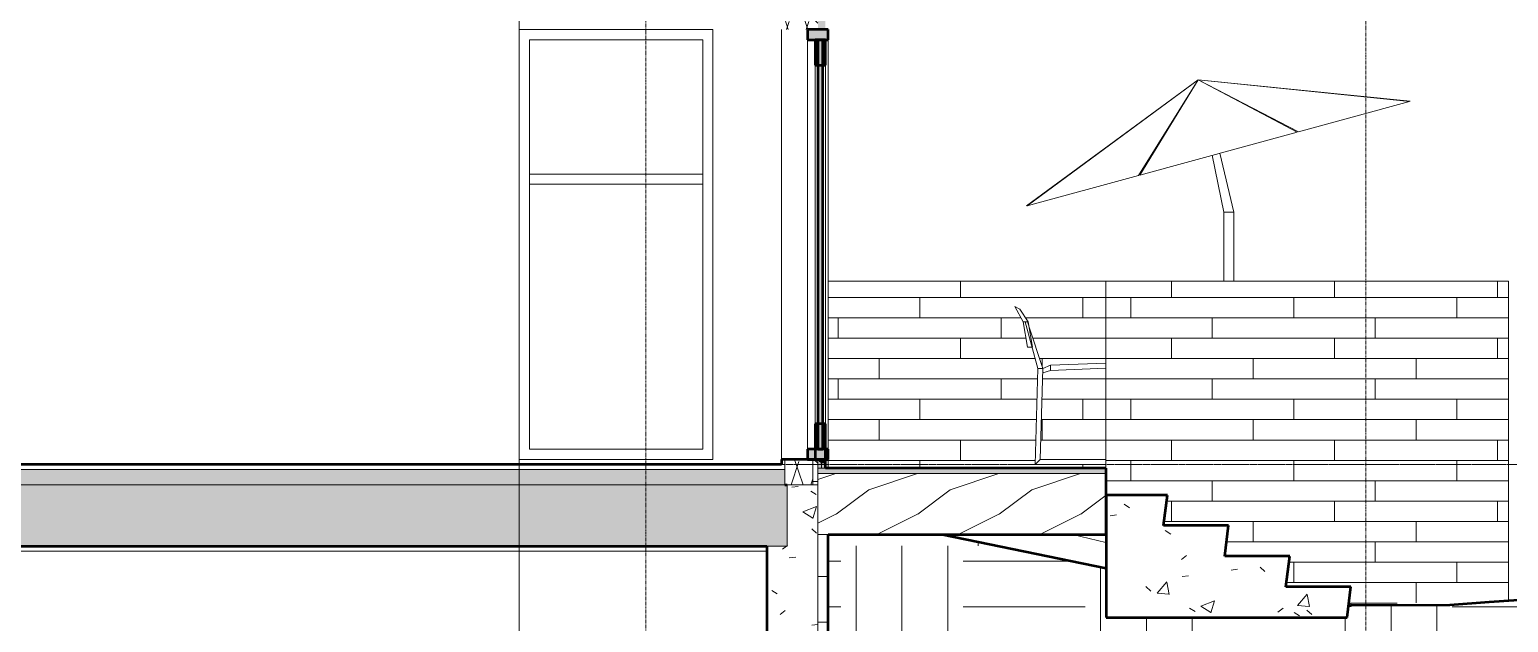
# Model space of a CAD drawing. Header units: inches. Extents: x 9610 to 16692, y -360 to 647.
# Drawn here: x 14833.9 to 15124.2, y -31 to 85.4 of the extents above; entities that cross this region are included whole.
import ezdxf

# ---------------------------------------------------------------- set-up
doc = ezdxf.new("R2010")
doc.units = ezdxf.units.IN
doc.header["$MEASUREMENT"] = 0
for name, pattern in [('Aligning Line 1_8_', [0.25, 0.125, -0.125]), ('Dash Dot 3_16_', [0.3125, 0.1875, -0.0625, 0, -0.0625]), ('Grid Line 1_2_', [0.875, 0.5, -0.125, 0.125, -0.125])]:
    doc.linetypes.add(name, pattern=pattern)
for name, color, linetype, lineweight in [('0-6', 170, 'Continuous', 5), ('A-ANNO-SYMB-1', 150, 'Dash Dot 3_16_', 9), ('A-FLOR-10', 192, 'Continuous', 50), ('A-FLOR-11', 135, 'Continuous', 13), ('A-FLOR-3', 8, 'Continuous', 5), ('A-FLOR-LEVL-1', 51, 'Grid Line 1_2_', 9), ('A-FLOR-MCUT', 51, 'Continuous', 13), ('A-FLOR-PATT-1', 8, 'Continuous', 9), ('A-GLAZ-1', 135, 'Continuous', 13), ('A-GLAZ-2', 90, 'Continuous', 13), ('A-GLAZ-3', 27, 'Continuous', 13), ('A-GLAZ-5', 151, 'Continuous', 50), ('A-WALL', 113, 'Continuous', 13), ('A-WALL-10', 113, 'Continuous', 50), ('A-WALL-3', 135, 'Continuous', 13), ('A-WALL-6', 8, 'Continuous', 5), ('A-WALL-7', 23, 'Continuous', 13), ('A-WALL-PATT-2', 55, 'Continuous', 9), ('A-WALL-PATT-5', 111, 'Continuous', 9), ('C-TOPO', 7, 'Continuous', 9), ('C-TOPO-1', 7, 'Continuous', 50), ('C-TOPO-2', 55, 'Continuous', 9), ('G-ANNO-SYMB', 111, 'Aligning Line 1_8_', 9), ('G-ANNO-SYMB-1', 111, 'Continuous', 9), ('G-IMPT', 8, 'Continuous', 9), ('L-SITE-1', 250, 'Continuous', 9), ('S-FNDN-5', 32, 'Continuous', 50), ('S-STRS', 31, 'Continuous', 9), ('S-STRS-3', 31, 'Continuous', 50)]:
    doc.layers.add(name, color=color, linetype=linetype, lineweight=lineweight)
pattern_1 = [(0, (3257.106, 59.024), (24, 24), [24, -24]), (0, (3257.106, 68.024), (24, 24), [24, -24]), (0, (3257.106, 77.024), (24, 24), [24, -24]), (90, (3260.106, 80.024), (-24, 24), [24, -24]), (90, (3269.106, 80.024), (-24, 24), [24, -24]), (90, (3278.106, 80.024), (-24, 24), [24, -24])]
pattern_2 = [(0, (15122.0392, 0.8), (0, 4), []), (90, (15122.039, 0.8), (-8, 8), [4, -28]), (90, (15138.039, 4.8), (-8, 8), [4, -28])]
pattern_3 = [(50, (14416.421, 59.024), (27.5427, -2.4099), [2.88, -31.68]), (355, (14416.42, 59.024), (-5.32784, 28.88427), [2.304, -25.344]), (100.451, (14418.717, 58.823), (22.2153, 26.4739), [2.448, -26.924]), (46.184, (14416.42, 66.704), (40.9819, -6.3564), [4.32, -47.52]), (96.636, (14419.837, 66.175), (35.8907, 37.4062), [3.671, -40.386]), (351.184, (14416.42, 66.704), (35.891, 37.4062), [3.456, -38.016]), (21, (14420.261, 64.784), (22.92104, -15.46073), [2.88, -31.68]), (326, (14420.26, 64.784), (9.3435, 27.84574), [2.304, -25.344]), (71.451, (14422.17, 63.496), (32.26477, 12.3844), [2.448, -26.924]), (37.5, (14416.421, 59.024), (0.466855, 12.78271), [1.267, -23.77, 1.267, -24.461, -25.44]), (37.5, (14416.421, 59.024), (0.466855, 12.78271), [-50.765, 1.267, -24.173]), (7.5, (14416.421, 59.024), (10.10159, 15.14509), [1.267, -13.402, 1.267, -23.194, -9.696]), (7.5, (14416.421, 59.024), (10.10159, 15.14509), [-39.13, 1.267, -8.429]), (327.5, (14407.858, 59.024), (20.49916, -0.86578), [1.267, -8.333, 1.267, -28.685, -39.744]), (327.5, (14407.858, 59.024), (20.49916, -0.86578), [-39.552, 1.267, -38.477]), (317.5, (14404.018, 59.024), (22.39478, 3.8443), [1.267, -11.213, 1.267, -18.624, -28.224]), (317.5, (14404.018, 59.024), (22.39478, 3.8443), [-32.371, 1.267, -26.957])]

# ---------------------------------------------------------------- blocks, each defined once
blk = doc.blocks.new('CTR  - Topography_rvt-2-BUILDING SECTION - NORTH_SOUTH - LOOKING WEST')
at = {"layer": 'C-TOPO'}
h = blk.add_hatch(dxfattribs=at)
h.set_pattern_fill('FP_49', color=256, style=0, pattern_type=2)
h.set_pattern_definition(pattern_1)
h.paths.add_polyline_path([(3928.5, -206.56), (3933.92, -206.56), (3933.92, -27.7), (3933.46, -27.7), (3933.17, -30), (3885.92, -30), (3885.92, -20.34), (3853.8, -13.75), (3831.32, -13.75), (3831.32, -134), (3837.32, -134), (3837.32, -146), (3825.32, -146), (3825.32, -206.56), (3922.18, -206.56)], flags=0)
h = blk.add_hatch(dxfattribs=at)
h.set_pattern_fill('FP_49', color=256, style=0, pattern_type=2)
h.set_pattern_definition(pattern_1)
h.paths.add_polyline_path([(3981.98, -206.56), (4064.23, -206.56), (4064.23, -20.83), (4022.74, -23.18), (4000.62, -24.22), (3953.37, -27.58), (3933.92, -27.7), (3933.92, -56.07), (3933.92, -206.56), (3978.24, -206.56)], flags=0)
at = {"layer": 'C-TOPO-1'}
for p, q in [((3853.8, -13.75), (3885.92, -20.34)), ((3973.85, -26.12), (3961.05, -27.03)), ((3933.46, -27.7), (3933.92, -27.7)), ((3934.11, -27.69), (3933.92, -27.7)), ((3953.37, -27.58), (3934.11, -27.69)), ((3961.05, -27.03), (3953.37, -27.58))]:
    blk.add_line(p, q, dxfattribs=at)
at = {"layer": 'C-TOPO-2'}
for p, q in [((3853.8, -13.75), (3885.92, -20.34)), ((3879.32, -13.75), (3885.85, -15.34)), ((3961.05, -27.03), (3973.85, -26.12)), ((3933.46, -27.7), (3933.92, -27.7)), ((3933.92, -27.25), (3933.92, -27.7)), ((3933.92, -27.25), (3933.92, -27.7)), ((3934.11, -27.69), (3933.92, -27.7)), ((3953.37, -27.58), (3934.11, -27.69)), ((3953.37, -27.58), (3961.05, -27.03))]:
    blk.add_line(p, q, dxfattribs=at)
blk = doc.blocks.new('Outdoor Table01 - 02ZUTB01_dwg-1294291-BUILDING SECTION - NORTH_SOUTH - LOOKING WEST')
at = {"layer": 'G-IMPT'}
for p, q in [((3903.98, 75.5), (3870.3, 50.77)), ((3903.98, 75.5), (3870.3, 50.77)), ((3903.98, 75.5), (3870.41, 50.8)), ((3903.98, 75.5), (3892.24, 56.75)), ((3903.98, 75.5), (3892.49, 56.82)), ((3903.98, 75.5), (3945.55, 71.29)), ((3903.98, 75.5), (3945.55, 71.29)), ((3903.98, 75.5), (3923.36, 65.24)), ((3903.98, 75.5), (3923.62, 65.31)), ((3903.98, 75.5), (3945.45, 71.26)), ((3923.62, 65.31), (3945.45, 71.26)), ((3892.49, 56.82), (3923.36, 65.24)), ((3910.98, 49.5), (3908.2, 61.1)), ((3908.98, 49.5), (3906.74, 60.7)), ((3870.41, 50.8), (3892.24, 56.75)), ((3908.98, 36), (3908.98, 49.5)), ((3910.98, 49.5), (3908.98, 49.5)), ((3910.98, 36), (3910.98, 49.5)), ((3867.99, 31), (3868.99, 30.5)), ((3867.99, 31), (3869.61, 28)), ((3868.99, 30.5), (3870.61, 28)), ((3869.61, 28), (3870.48, 23)), ((3869.61, 28), (3869.98, 28)), ((3870.48, 28), (3869.98, 28)), ((3869.98, 28), (3872.48, 18.83)), ((3870.48, 28), (3870.74, 27.21)), ((3870.48, 28), (3870.61, 28)), ((3870.61, 28), (3871.48, 23)), ((3870.76, 27.15), (3873.48, 18.83)), ((3871.34, 23), (3870.48, 23)), ((3871.48, 23), (3871.42, 23)), ((3872.48, 18.83), (3871.98, 0)), ((3873.48, 18.83), (3872.48, 18.83)), ((3873.48, 18.83), (3872.98, 1)), ((3874.98, 18.48), (3873.46, 17.98)), ((3874.98, 19.48), (3873.48, 18.83)), ((3885.85, 19.91), (3874.98, 19.48)), ((3874.98, 19.48), (3874.98, 18.48)), ((3885.85, 18.91), (3874.98, 18.48)), ((3871.98, 0), (3872.98, 1)), ((3871.98, 0), (3885.85, 0)), ((3872.98, 1), (3885.85, 1))]:
    blk.add_line(p, q, dxfattribs=at)
blk = doc.blocks.new('Outdoor Table01 - Outdoor Table01-1899970-BUILDING SECTION - NORTH_SOUTH - LOOKING WEST')
blk.add_blockref('Outdoor Table01 - 02ZUTB01_dwg-1294291-BUILDING SECTION - NORTH_SOUTH - LOOKING WEST', (0, 0))
blk = doc.blocks.new('_THE_ WINDOW _ DOOR - Door - 1st Floor-V85-BUILDING SECTION - NORTH_SOUTH - LOOKING WEST')
at = {"layer": 'A-GLAZ-2'}
blk.add_hatch(color=256, dxfattribs=at).paths.add_polyline_path([(3830.32, 3), (3830.32, 83.37), (3829.32, 83.37), (3829.32, 3), (3829.85, 3)], flags=0)
at = {"layer": 'A-GLAZ-3'}
h = blk.add_hatch(color=256, dxfattribs=at)
h.paths.add_polyline_path([(3828.32, 1), (3828.82, 1), (3828.82, 3), (3827.32, 3), (3827.32, 1)], flags=0)
h.paths.add_polyline_path([(3831.32, 1), (3831.32, 3), (3830.82, 3), (3830.82, 1)], flags=0)
h.paths.add_polyline_path([(3829.32, 83.37), (3831.32, 83.37), (3831.32, 85.37), (3827.32, 85.37), (3827.32, 83.37), (3828.82, 83.37)], flags=0)
h = blk.add_hatch(color=256, dxfattribs=at)
h.paths.add_polyline_path([(3828.82, 1), (3830.82, 1), (3830.82, 8), (3830.32, 8), (3830.32, 3), (3829.32, 3), (3829.32, 8), (3828.82, 8), (3828.82, 3)], flags=0)
h.paths.add_polyline_path([(3830.82, 78.37), (3830.8, 83.37), (3830.32, 83.37), (3830.32, 78.37), (3830.74, 78.37)], flags=0)
h.paths.add_polyline_path([(3828.82, 78.37), (3829.32, 78.37), (3829.32, 83.37), (3828.82, 83.37)], flags=0)
blk.add_hatch(color=256, dxfattribs=at).paths.add_polyline_path([(3829.87, 0.5), (3830.82, 0.5), (3830.82, 1), (3829.82, 1), (3829.82, 0.5)], flags=0)
at = {"layer": 'A-GLAZ-1'}
for p, q in [((3827.32, 3), (3827.32, 83.37)), ((3831.32, 83.37), (3831.32, 3)), ((3828.82, 8), (3828.82, 78.37)), ((3830.82, 78.37), (3830.82, 8))]:
    blk.add_line(p, q, dxfattribs=at)
at = {"layer": 'A-GLAZ-5'}
for p, q in [((3827.32, 85.37), (3827.32, 83.37)), ((3831.32, 85.37), (3827.32, 85.37)), ((3831.32, 83.37), (3831.32, 85.37)), ((3827.32, 83.37), (3831.32, 83.37)), ((3830.82, 83.37), (3828.82, 83.37)), ((3828.82, 83.37), (3828.82, 78.37)), ((3830.32, 83.37), (3829.32, 83.37)), ((3829.32, 83.37), (3829.32, 3)), ((3830.32, 3), (3830.32, 83.37)), ((3830.82, 78.37), (3830.82, 83.37)), ((3828.82, 78.37), (3830.82, 78.37)), ((3830.82, 8), (3828.82, 8)), ((3828.82, 8), (3828.82, 1)), ((3830.82, 1), (3830.82, 8)), ((3827.32, 3), (3827.32, 1)), ((3831.32, 3), (3827.32, 3)), ((3829.32, 3), (3830.32, 3)), ((3831.32, 1), (3831.32, 3)), ((3827.32, 1), (3831.32, 1)), ((3828.82, 1), (3830.82, 1)), ((3829.82, 1), (3829.82, 0.5)), ((3830.82, 1), (3829.82, 1)), ((3829.82, 0.5), (3830.82, 0.5)), ((3830.82, 0.5), (3830.82, 1))]:
    blk.add_line(p, q, dxfattribs=at)
blk = doc.blocks.new('_THE_ WINDOW _ DOOR - Window - 1st Floor-2113384-BUILDING SECTION - NORTH_SOUTH - LOOKING WEST')
at = {"layer": 'A-GLAZ-1'}
for p, q in [((3369.4, 83.37), (3403.42, 83.37)), ((3369.4, 3), (3369.4, 83.37)), ((3403.42, 83.37), (3403.42, 3)), ((3369.4, 57), (3369.4, 55)), ((3403.42, 57), (3369.4, 57)), ((3403.42, 55), (3403.42, 57)), ((3369.4, 55), (3403.42, 55)), ((3403.42, 3), (3369.4, 3))]:
    blk.add_line(p, q, dxfattribs=at)

msp = doc.modelspace()

# ---------------------------------------------------------------- hatches: boundary and pattern name
at = {"layer": 'A-FLOR-3'}
msp.add_hatch(color=256, dxfattribs=at).paths.add_polyline_path([(15045.239, -1.75), (15045.239, -0.75), (14988.639, -0.75), (14988.639, -1.75), (15045.164, -1.75)], flags=0)
at = {"layer": 'A-FLOR-PATT-1'}
h = msp.add_hatch(dxfattribs=at)
h.set_pattern_fill('FP_44', color=256, style=0, pattern_type=2)
h.set_pattern_definition([(0, (14416.4212, 59.024), (15.36, 3.84), [1.267, -10.253, 1.267, -10.253, -61.44]), (0, (14416.4212, 59.024), (15.36, 3.84), [-23.04, 1.267, -21.773, 1.267, -10.253, -26.88]), (0, (14416.4212, 59.024), (15.36, 3.84), [-57.6, 1.267, -6.413, 1.267, -17.933]), (120, (14422.1812, 60.944), (-11.005538, 11.38215), [1.267, -10.253, 1.267, -10.253, -61.44]), (120, (14422.1812, 60.944), (-11.005538, 11.38215), [-23.04, 1.267, -21.773, 1.267, -10.253, -26.88]), (120, (14422.1812, 60.944), (-11.005538, 11.38215), [-57.6, 1.267, -6.413, 1.267, -17.933]), (240, (14424.1012, 68.624), (-4.354462, -15.22215), [1.267, -10.253, 1.267, -10.253, -61.44]), (240, (14424.1012, 68.624), (-4.354462, -15.22215), [-23.04, 1.267, -21.773, 1.267, -10.253, -26.88]), (240, (14424.1012, 68.624), (-4.354462, -15.22215), [-57.6, 1.267, -6.413, 1.267, -17.933])])
h.paths.add_polyline_path([(14978.042, -4), (14982.139, -4), (14982.139, -1), (13859.639, -1), (13859.639, -4), (14961.1584, -4)], flags=0)
h.paths.add_polyline_path([(13265.139, -4), (13683.639, -4), (13683.639, -1), (13265.139, -1), (13265.139, -1.335)], flags=0)
h = msp.add_hatch(dxfattribs=at)
h.set_pattern_fill('FP_46', color=256, style=0, pattern_type=2)
h.set_pattern_definition([(216.87, (14422.8192, 75.018), (47.980943, 31.987086), [7.997, -71.971]), (206.565, (14432.415, 70.22), (-15.99371, -15.99413), [17.881, -17.881]), (198.435, (14432.415, 62.223), (-31.98674, -15.99388), [10.115, -40.461])])
h.paths.add_polyline_path([(15045.164, -13.75), (15045.239, -13.75), (15045.239, -1.75), (14988.639, -1.75), (14988.639, -13.75), (15038.6341, -13.75)], flags=0)
h = msp.add_hatch(dxfattribs=at)
h.set_pattern_fill('FP_64', color=256, style=0, pattern_type=2)
h.set_pattern_definition(pattern_3)
h.paths.add_polyline_path([(14083.2099, -16), (14982.639, -16), (14982.639, -4), (13259.639, -4), (13259.639, -16), (14049.4427, -16)], flags=0)
at = {"layer": 'A-WALL-6'}
h = msp.add_hatch(color=256, dxfattribs=at)
h.paths.add_polyline_path([(14988.639, -0.75), (14989.389, -0.75), (14989.389, 0.5), (14989.139, 0.5), (14989.139, 1), (14988.639, 1), (14988.639, -0.646)], flags=0)
h.paths.add_polyline_path([(14989.139, 85.375), (14989.389, 85.375), (14989.389, 109.875), (14988.639, 109.875), (14988.639, 85.375)], flags=0)
at = {"layer": 'A-WALL-7'}
h = msp.add_hatch(color=256, dxfattribs=at)
h.paths.add_polyline_path([(14990.139, -0.75), (14990.139, 0.5), (14989.389, 0.5), (14989.389, -0.75)], flags=0)
h.paths.add_polyline_path([(14990.139, 85.375), (14990.139, 109.875), (14989.389, 109.875), (14989.389, 85.375)], flags=0)
at = {"layer": 'A-WALL-PATT-2'}
h = msp.add_hatch(dxfattribs=at)
h.set_pattern_fill('FP_53', color=256, style=0, pattern_type=2)
h.set_pattern_definition([(0, (14984.6392, 0.8), (0, 4), []), (90, (14984.639, 0.8), (-8, 8), [4, -28]), (90, (15000.639, 4.8), (-8, 8), [4, -28])])
h.paths.add_polyline_path([(15010.7371, -0.75), (15045.164, -0.75), (15045.164, 0), (15031.2952, 0), (15031.7952, 18.8295), (15030.6583, 23), (15029.7952, 23), (15028.9253, 28), (15027.3096, 31), (15028.3096, 30.5), (15029.9253, 28), (15030.073, 27.1508), (15032.7952, 18.8295), (15034.2952, 19.4798), (15045.164, 19.9147), (15045.164, 36), (14990.639, 36), (14990.639, -0.75), (15010.737, -0.75)], flags=0)
h.paths.add_polyline_path([(15045.164, 1), (15045.164, 18.9147), (15034.2952, 18.4798), (15032.7715, 17.9844), (15032.2952, 1), (15039.6, 1)], flags=0)
h = msp.add_hatch(dxfattribs=at)
h.set_pattern_fill('FP_52', color=256, style=0, pattern_type=2)
h.set_pattern_definition(pattern_2)
h.paths.add_polyline_path([(15092.8323, -27.2532), (15116.44, -27.1069), (15119.914, -26.8593), (15119.914, 36), (15045.164, 36), (15045.164, -0.75), (15045.239, -0.75), (15045.239, -6), (15057.239, -6), (15056.489, -12), (15069.239, -12), (15068.489, -18), (15081.239, -18), (15080.489, -24), (15093.2368, -24.0169)], flags=0)
h.paths.add_polyline_path([(15045.239, -18.1908), (15045.239, -13.75), (15045.164, -13.75), (15045.164, -18.1755)], flags=0)
h = msp.add_hatch(dxfattribs=at)
h.set_pattern_fill('FP_52', color=256, style=0, pattern_type=2)
h.set_pattern_definition(pattern_2)
h.paths.add_polyline_path([(15119.914, -26.8593), (15124.164, -26.5565), (15124.164, 36), (15119.914, 36), (15119.914, -25.3575)], flags=0)
at = {"layer": 'A-WALL-PATT-5'}
h = msp.add_hatch(dxfattribs=at)
h.set_pattern_fill('FP_47', color=256, style=0, pattern_type=2)
h.set_pattern_definition([(161.57, (14416.9012, 59.504), (-3.8399538, -1.54e-05), [0, -27.322, 3.034, 0]), (18.43, (14415.9412, 59.504), (-3.8399538, 1.54e-05), [0, -27.322, 3.034, 0]), (108.43, (14416.9012, 59.504), (1.919622, -9.6005246), [9.106, -21.25]), (71.57, (14415.9412, 59.504), (1.919622, 9.6005246), [9.106, -21.25])])
h.paths.add_polyline_path([(14987.639, -4), (14987.639, 1), (14982.139, 1), (14982.139, -4), (14985.264, -4)], flags=0)
h.paths.add_polyline_path([(14982.139, 85.375), (14987.639, 85.375), (14987.639, 109.875), (14982.139, 109.875), (14982.139, 91.4556)], flags=0)
h = msp.add_hatch(dxfattribs=at)
h.set_pattern_fill('FP_45', color=256, style=0, pattern_type=2)
h.set_pattern_definition([(0, (14416.421, 59.024), (0, 4.798), []), (315, (14416.4212, 59.024), (4.798427, 0), [6.786, -6.786]), (45, (14416.4212, 59.024), (4.798427, 0), [6.786, -6.786])])
h.paths.add_polyline_path([(14988.639, -4), (14988.639, 1), (14987.639, 1), (14987.639, -4)], flags=0)
h.paths.add_polyline_path([(14988.639, 85.375), (14988.639, 109.875), (14987.639, 109.875), (14987.639, 85.375)], flags=0)
h = msp.add_hatch(dxfattribs=at)
h.set_pattern_fill('FP_64', color=256, style=0, pattern_type=2)
h.set_pattern_definition(pattern_3)
h.paths.add_polyline_path([(14988.639, -134), (14988.639, -4), (14982.639, -4), (14982.639, -16), (14978.639, -16), (14978.639, -134), (14984.639, -134)], flags=0)
h = msp.add_hatch(dxfattribs=at)
h.set_pattern_fill('FP_51', color=256, style=0, pattern_type=2)
h.set_pattern_definition([(0, (14416.421, 59.024), (0, 9), []), (90, (14416.421, 59.024), (-9, 6e-16), [])])
h.paths.add_polyline_path([(14990.639, -134), (14990.639, -13.75), (14988.639, -13.75), (14988.639, -134)], flags=0)
at = {"layer": 'S-STRS'}
h = msp.add_hatch(dxfattribs=at)
h.set_pattern_fill('FP_64', color=256, style=0, pattern_type=2)
h.set_pattern_definition(pattern_3)
h.paths.add_polyline_path([(15081.4984, -30), (15092.489, -30), (15093.239, -24), (15080.489, -24), (15081.239, -18), (15068.489, -18), (15069.239, -12), (15056.489, -12), (15057.239, -6), (15045.239, -6), (15045.239, -30), (15081.0231, -30)], flags=0)

# ---------------------------------------------------------------- linework, layer by layer
at = {"layer": 'A-ANNO-SYMB-1'}
for p, q in [((14954.9118, 423.9366), (14954.9118, -139.7684)), ((15096.2136, -139.7684), (15096.2136, 423.9366))]:
    msp.add_line(p, q, dxfattribs=at)
at = {"layer": 'A-FLOR-10'}
for p, q in [((14981.514, 0), (14422.039, 0)), ((15045.239, -0.75), (14990.139, -0.75)), ((15045.239, -13.75), (15045.239, -0.75)), ((14990.639, -13.75), (15045.239, -13.75)), ((13259.639, -16), (14978.639, -16))]:
    msp.add_line(p, q, dxfattribs=at)
at = {"layer": 'A-FLOR-11'}
msp.add_line((14648.639, -17), (14978.639, -17), dxfattribs=at)
at = {"layer": 'A-FLOR-LEVL-1'}
msp.add_line((12974.2716, 0), (15327.2797, 0), dxfattribs=at)
at = {"layer": 'A-FLOR-MCUT'}
for p, q in [((14982.139, -1), (13859.639, -1)), ((14982.139, -4), (14982.139, 0)), ((15045.239, -1.75), (14988.639, -1.75)), ((13859.639, -4), (14982.139, -4))]:
    msp.add_line(p, q, dxfattribs=at)
at = {"layer": 'A-WALL'}
for p, q in [((14982.139, 1), (14982.139, 0)), ((14987.639, -4), (14987.639, 1)), ((14988.639, 1), (14988.639, -134)), ((14989.389, -0.75), (14989.389, 0.5)), ((14981.514, 0), (14982.139, 0)), ((14988.639, -0.75), (14990.139, -0.75)), ((14988.639, -4), (14982.639, -4)), ((14982.639, -4), (14982.639, -16)), ((14990.639, -13.75), (14988.639, -13.75)), ((14982.639, -16), (14978.639, -16))]:
    msp.add_line(p, q, dxfattribs=at)
at = {"layer": 'A-WALL-10'}
for p, q in [((14989.139, 1), (14981.514, 1)), ((14981.514, 1), (14981.514, 0)), ((14989.139, 0.5), (14989.139, 1)), ((14990.139, 0.5), (14989.139, 0.5)), ((14990.139, -0.75), (14990.139, 0.5)), ((14982.139, -4), (14982.639, -4))]:
    msp.add_line(p, q, dxfattribs=at)
at = {"layer": 'A-WALL-3'}
for p, q in [((14930.039, 1), (14930.039, 85.375)), ((14930.039, 85.375), (14968.064, 85.375)), ((14968.064, 85.375), (14968.064, 1)), ((14981.514, 1), (14981.514, 85.375)), ((15124.164, 36), (14990.639, 36)), ((15045.164, 36), (15045.164, -0.75)), ((15124.164, 36), (15124.164, -26.5565)), ((14968.064, 1), (14930.039, 1)), ((14990.639, 1), (14990.639, -0.75)), ((15045.164, -13.75), (15045.164, -18.1755))]:
    msp.add_line(p, q, dxfattribs=at)
at = {"layer": 'G-ANNO-SYMB'}
msp.add_line((13070.1924, 0), (15231.2964, 0), dxfattribs=at)
at = {"layer": 'G-ANNO-SYMB-1'}
msp.add_line((14930.039, 467.281), (14930.039, -165.909), dxfattribs=at)
at = {"layer": 'S-FNDN-5'}
for p, q in [((14990.639, -134), (14990.639, -13.75)), ((14978.639, -16), (14978.639, -128))]:
    msp.add_line(p, q, dxfattribs=at)
at = {"layer": 'S-STRS-3'}
for p, q in [((15057.239, -6), (15045.239, -6)), ((15045.239, -6), (15045.239, -30)), ((15056.489, -12), (15057.239, -6)), ((15069.239, -12), (15056.489, -12)), ((15068.489, -18), (15069.239, -12)), ((15081.239, -18), (15068.489, -18)), ((15080.489, -24), (15081.239, -18)), ((15093.239, -24), (15080.489, -24)), ((15092.489, -30), (15093.239, -24)), ((15045.239, -30), (15092.489, -30))]:
    msp.add_line(p, q, dxfattribs=at)

# ---------------------------------------------------------------- block references
at = {"layer": '0-6'}
msp.add_blockref('CTR  - Topography_rvt-2-BUILDING SECTION - NORTH_SOUTH - LOOKING WEST', (11159.3152, 0), dxfattribs=at)
at = {"layer": 'A-GLAZ-1'}
for name, p in [('_THE_ WINDOW _ DOOR - Door - 1st Floor-V85-BUILDING SECTION - NORTH_SOUTH - LOOKING WEST', (11159.3152, 0)), ('_THE_ WINDOW _ DOOR - Window - 1st Floor-2113384-BUILDING SECTION - NORTH_SOUTH - LOOKING WEST', (11562.641, 0))]:
    msp.add_blockref(name, p, dxfattribs=at)
at = {"layer": 'L-SITE-1'}
msp.add_blockref('Outdoor Table01 - Outdoor Table01-1899970-BUILDING SECTION - NORTH_SOUTH - LOOKING WEST', (11159.3152, 0), dxfattribs=at)

doc.saveas('drawing.dxf')
